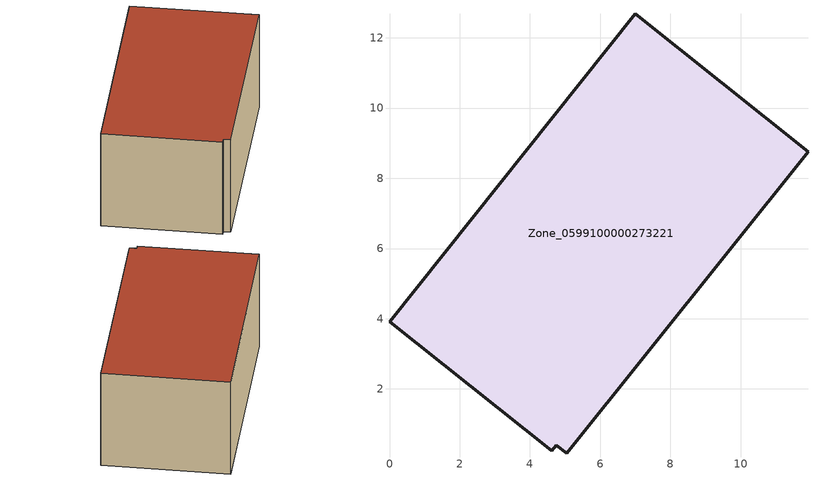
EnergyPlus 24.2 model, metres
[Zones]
Zone_0599100000273221
 floor ground (C_G): 4.75,0.39 4.62,0.23 0,3.92 7,12.68 11.92,8.76 5.05,0.17 z0.41
 wall outside (C_F): 11.92,8.76 7,12.68 0,3.92 4.62,0.23 4.75,0.39 5.05,0.17 11.92,8.76 z0.41:5.72
 roof outside (C_R): 5.05,0.17 11.92,8.76 7,12.68 0,3.92 4.62,0.23 4.75,0.39 z5.72
[BUILDING]
Pand.0599100000273221: North Axis=0; Terrain=City; Loads Convergence Tolerance Value=0.04; Temperature Convergence Tolerance Value=0.4; Solar Distribution=FullExterior; Maximum Number of Warmup Days=25; Minimum Number of Warmup Days=1
[Site:Location]
Rotterdam.The.Hague.AP_ZH_NLD Design_Conditions: Latitude=51.96; Longitude=4.45; Time Zone=1; Elevation=-4.5
[SITE:GROUNDTEMPERATURE:BUILDINGSURFACE]
18, 18, 18, 18, 18, 18, 18, 18, 18, 18, 18, 18
[MATERIAL] Thermal Absorptance=0.9; Solar Absorptance=0.7; Visible Absorptance=0.7
Name | Roughness | Thickness | Conductivity | Density | Specific Heat
G.TC.1975-1991 | MediumSmooth | 0.15 | 0.288461 | 540 | 1210
F.TC.1975-1991 | Rough | 0.3 | 0.230769 | 1920 | 840
R.TC.1975-1991 | MediumRough | 0.2 | 0.153846 | 1500 | 1000
[CONSTRUCTION]
C_G: G.TC.1975-1991
C_F: F.TC.1975-1991
C_R: R.TC.1975-1991
[ZONE]
Zone_0599100000273221: Type=1; Multiplier=1; Ceiling Height=Autocalculate; Volume=Autocalculate; Floor Area=autocalculate; Part of Total Floor Area=Yes
[ZONEINFILTRATION:DESIGNFLOWRATE]
Infil_Zone_0599100000273221: Zone or ZoneList or Space or SpaceList=Zone_0599100000273221; Schedule=AlwaysOn; Design Flow Rate Calculation Method=Flow/Area; Flow Rate per Floor Area=0.003; Constant Term Coefficient=1; Temperature Term Coefficient=0; Velocity Term Coefficient=0; Velocity Squared Term Coefficient=0
[HVACTEMPLATE:ZONE:IDEALLOADSAIRSYSTEM]
Zone_0599100000273221: Maximum Heating Supply Air Temperature=50; Minimum Cooling Supply Air Temperature=13; Maximum Heating Supply Air Humidity Ratio=0.0156; Minimum Cooling Supply Air Humidity Ratio=0.0077; Heating Limit=NoLimit; Cooling Limit=NoLimit; Dehumidification Control Type=ConstantSensibleHeatRatio; Cooling Sensible Heat Ratio=0.7; Dehumidification Setpoint=60; Humidification Control Type=None; Humidification Setpoint=30; Outdoor Air Method=None; Outdoor Air Flow Rate per Person=0.00944; Outdoor Air Flow Rate per Zone Floor Area=0; Outdoor Air Flow Rate per Zone=0; Demand Controlled Ventilation Type=None; Outdoor Air Economizer Type=NoEconomizer; Heat Recovery Type=None; Sensible Heat Recovery Effectiveness=0.7; Latent Heat Recovery Effectiveness=0.65
[ZONECONTROL:THERMOSTAT]
ThermostatControl_Zone_0599100000273221: Zone or ZoneList=Zone_0599100000273221; Control Type Schedule=DualSetpointControlType; Control 1=Thermostat_Zone_0599100000273221; Temperature Difference Between Cutout And Setpoint=0
[THERMOSTATSETPOINT:DUALSETPOINT]
Thermostat_Zone_0599100000273221: Heating Setpoint Temperature Schedule=HeatingSetpoint_Zone_0599100000273221; Cooling Setpoint Temperature Schedule=CoolingSetpoint_Zone_0599100000273221
[SCHEDULE:COMPACT]
HeatingSetpoint_Zone_0599100000273221: Through: 12/31, For: AllDays, Until: 24:00, 21
CoolingSetpoint_Zone_0599100000273221: Through: 12/31, For: AllDays, Until: 24:00, 24
DualSetpointControlType: Through: 12/31, For: AllDays, Until: 24:00, 4
AlwaysOn: Through: 12/31, For: AllDays, Until: 24:00, 1
